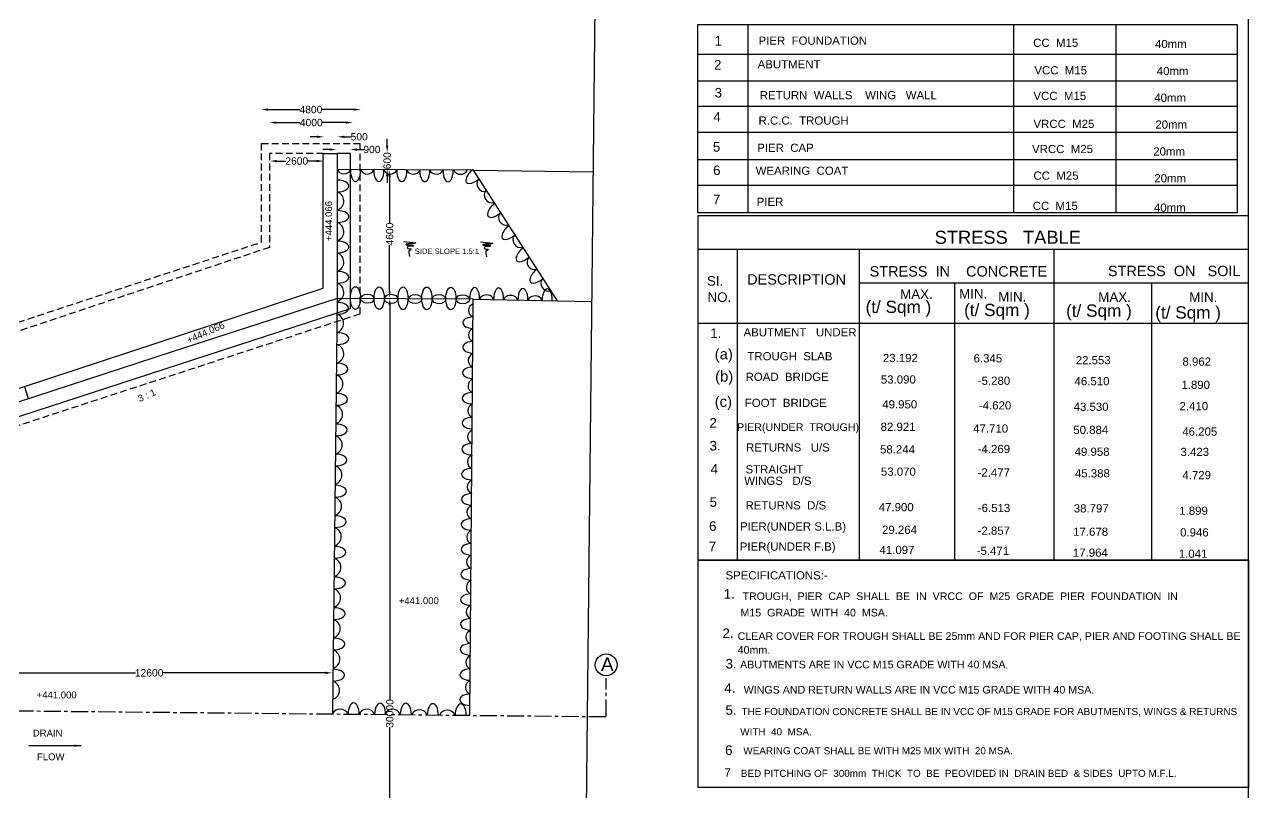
# Model space of a CAD drawing. Header units: millimetres. Extents: x 1761 to 117787, y 1869 to 85529.
# Drawn here: x 72883 to 117787, y 30401 to 58559 of the extents above; entities that cross this region are included whole.
import ezdxf

# ---------------------------------------------------------------- set-up
doc = ezdxf.new("R2010")
doc.units = ezdxf.units.MM
doc.header["$MEASUREMENT"] = 0
doc.linetypes.add('CENTER', pattern=[2, 1.25, -0.25, 0.25, -0.25])
doc.linetypes.add('DASHED', pattern=[0.75, 0.5, -0.25])
for name, color, linetype in [('DIM', 7, 'Continuous'), ('DWG', 7, 'Continuous'), ('TXT', 7, 'Continuous')]:
    doc.layers.add(name, color=color, linetype=linetype)
doc.styles.get("Standard").update_dxf_attribs({"font": 'arial.ttf'})
doc.dimstyles.new('Civil', dxfattribs={"dimtxt": 270, "dimasz": 250, "dimexe": 0.1, "dimexo": 0.0625, "dimgap": 0.09, "dimtad": 0, "dimdec": 0, "dimzin": 12, "dimdsep": 46, "dimtxsty": 'Standard', "dimcen": 0.1, "dimse1": 1, "dimse2": 1, "dimadec": 0, "dimazin": 2, "dimtfac": 1, "dimtdec": 0, "dimtofl": 0, "dimtmove": 0, "dimatfit": 3, "dimfxl": 1, "dimfrac": 1, "dimtolj": 1, "dimtzin": 0, "dimarcsym": 0})

# ---------------------------------------------------------------- blocks, each defined once
blk = doc.blocks.new('*D63')
at = {"layer": 'Defpoints', "color": 0, "transparency": 16777216}
for p in [(81563, 55537), (85221, 55537), (85221, 55439)]:
    blk.add_point(p, dxfattribs=at)
at = {"layer": 'DIM', "color": 0, "lineweight": -2, "transparency": 16777216}
for p, q in [((81813, 55439), (82984, 55439)), ((84971, 55439), (83800, 55439))]:
    blk.add_line(p, q, dxfattribs=at)
at = {"layer": 'DIM', "color": 0, "transparency": 16777216}
for points in [[(81813, 55481), (81813, 55397), (81563, 55439)], [(84971, 55481), (84971, 55397), (85221, 55439)]]:
    blk.add_solid(points, dxfattribs=at)
at = {"layer": 'DIM', "color": 0, "transparency": 16777216, "insert": (83392, 55439), "char_height": 270, "attachment_point": 5}
blk.add_mtext('\\A1;4800', dxfattribs=at)
blk = doc.blocks.new('*D64')
at = {"layer": 'Defpoints', "color": 0, "transparency": 16777216}
for p in [(81878, 55124), (84928, 55124), (84928, 54962)]:
    blk.add_point(p, dxfattribs=at)
at = {"layer": 'DIM', "color": 0, "lineweight": -2, "transparency": 16777216}
for p, q in [((82128, 54962), (82995, 54962)), ((84678, 54962), (83811, 54962))]:
    blk.add_line(p, q, dxfattribs=at)
at = {"layer": 'DIM', "color": 0, "transparency": 16777216}
for points in [[(82128, 55003), (82128, 54920), (81878, 54962)], [(84678, 55003), (84678, 54920), (84928, 54962)]]:
    blk.add_solid(points, dxfattribs=at)
at = {"layer": 'DIM', "color": 0, "transparency": 16777216, "insert": (83403, 54962), "char_height": 270, "attachment_point": 5}
blk.add_mtext('\\A1;4000', dxfattribs=at)
blk = doc.blocks.new('*D65')
at = {"layer": 'Defpoints', "color": 0, "transparency": 16777216}
for p in [(81889, 53617), (83854, 53617), (83854, 53552)]:
    blk.add_point(p, dxfattribs=at)
at = {"layer": 'DIM', "color": 0, "lineweight": -2, "transparency": 16777216}
for p, q in [((82139, 53552), (82466, 53552)), ((83604, 53552), (83276, 53552))]:
    blk.add_line(p, q, dxfattribs=at)
at = {"layer": 'DIM', "color": 0, "transparency": 16777216}
for points in [[(82139, 53594), (82139, 53510), (81889, 53552)], [(83604, 53594), (83604, 53510), (83854, 53552)]]:
    blk.add_solid(points, dxfattribs=at)
at = {"layer": 'DIM', "color": 0, "transparency": 16777216, "insert": (82871, 53552), "char_height": 270, "attachment_point": 5}
blk.add_mtext('\\A1;2600', dxfattribs=at)
blk = doc.blocks.new('*D66')
at = {"layer": 'Defpoints', "color": 0, "transparency": 16777216}
for p in [(83865, 54376), (84364, 54441), (84364, 54376)]:
    blk.add_point(p, dxfattribs=at)
at = {"layer": 'DIM', "color": 0, "lineweight": -2, "transparency": 16777216}
for p, q in [((83615, 54441), (83365, 54441)), ((84614, 54441), (84864, 54441))]:
    blk.add_line(p, q, dxfattribs=at)
at = {"layer": 'DIM', "color": 0, "transparency": 16777216}
for points in [[(83615, 54483), (83615, 54400), (83865, 54441)], [(84614, 54483), (84614, 54400), (84364, 54441)]]:
    blk.add_solid(points, dxfattribs=at)
at = {"layer": 'DIM', "color": 0, "transparency": 16777216, "insert": (85162, 54441), "char_height": 270, "attachment_point": 5}
blk.add_mtext('\\A1;500', dxfattribs=at)
blk = doc.blocks.new('*D67')
at = {"layer": 'Defpoints', "color": 0, "transparency": 16777216}
for p in [(86188, 53866), (86285, 53866), (86285, 53259)]:
    blk.add_point(p, dxfattribs=at)
at = {"layer": 'DIM', "color": 0, "lineweight": -2, "transparency": 16777216}
for p, q in [((86188, 54116), (86188, 54366)), ((86188, 53009), (86188, 52759))]:
    blk.add_line(p, q, dxfattribs=at)
at = {"layer": 'DIM', "color": 0, "transparency": 16777216}
for points in [[(86146, 54116), (86229, 54116), (86188, 53866)], [(86146, 53009), (86229, 53009), (86188, 53259)]]:
    blk.add_solid(points, dxfattribs=at)
at = {"layer": 'DIM', "color": 0, "transparency": 16777216, "insert": (86188, 53563), "char_height": 270, "attachment_point": 5, "rotation": 90}
blk.add_mtext('\\A1;600', dxfattribs=at)
blk = doc.blocks.new('*D68')
at = {"layer": 'Defpoints', "color": 0, "transparency": 16777216}
for p in [(84831, 53974), (84332, 53703), (84831, 53703)]:
    blk.add_point(p, dxfattribs=at)
at = {"layer": 'DIM', "color": 0, "lineweight": -2, "transparency": 16777216}
for p, q in [((84082, 53974), (83832, 53974)), ((85081, 53974), (85331, 53974))]:
    blk.add_line(p, q, dxfattribs=at)
at = {"layer": 'DIM', "color": 0, "transparency": 16777216}
for points in [[(84082, 54016), (84082, 53933), (84332, 53974)], [(85081, 54016), (85081, 53933), (84831, 53974)]]:
    blk.add_solid(points, dxfattribs=at)
at = {"layer": 'DIM', "color": 0, "transparency": 16777216, "insert": (85629, 53974), "char_height": 270, "attachment_point": 5}
blk.add_mtext('\\A1;900', dxfattribs=at)
blk = doc.blocks.new('*D69')
at = {"layer": 'Defpoints', "color": 0, "transparency": 16777216}
for p in [(86278, 53223), (86313, 53223), (86313, 48530)]:
    blk.add_point(p, dxfattribs=at)
at = {"layer": 'DIM', "color": 0, "lineweight": -2, "transparency": 16777216}
for p, q in [((86278, 52973), (86278, 51285)), ((86278, 48780), (86278, 50468))]:
    blk.add_line(p, q, dxfattribs=at)
at = {"layer": 'DIM', "color": 0, "transparency": 16777216}
for points in [[(86237, 52973), (86320, 52973), (86278, 53223)], [(86237, 48780), (86320, 48780), (86278, 48530)]]:
    blk.add_solid(points, dxfattribs=at)
at = {"layer": 'DIM', "color": 0, "transparency": 16777216, "insert": (86278, 50876), "char_height": 270, "attachment_point": 5, "rotation": 90}
blk.add_mtext('\\A1;4600', dxfattribs=at)
blk = doc.blocks.new('*D70')
at = {"layer": 'Defpoints', "color": 0, "transparency": 16777216}
for p in [(85994, 48512), (86284, 48512), (85994, 18087)]:
    blk.add_point(p, dxfattribs=at)
at = {"layer": 'DIM', "color": 0, "lineweight": -2, "transparency": 16777216}
for p, q in [((86284, 48262), (86284, 33807)), ((86284, 18337), (86284, 32792))]:
    blk.add_line(p, q, dxfattribs=at)
at = {"layer": 'DIM', "color": 0, "transparency": 16777216}
for points in [[(86242, 48262), (86325, 48262), (86284, 48512)], [(86242, 18337), (86325, 18337), (86284, 18087)]]:
    blk.add_solid(points, dxfattribs=at)
at = {"layer": 'DIM', "color": 0, "transparency": 16777216, "insert": (86284, 33299), "char_height": 270, "attachment_point": 5, "rotation": 90}
blk.add_mtext('\\A1;30000', dxfattribs=at)
blk = doc.blocks.new('*D90')
at = {"layer": 'Defpoints', "color": 0, "transparency": 16777216}
for p in [(70737, 34787), (84172, 34787), (84172, 34787)]:
    blk.add_point(p, dxfattribs=at)
at = {"layer": 'DIM', "color": 0, "lineweight": -2, "transparency": 16777216}
for p, q in [((70987, 34787), (76960, 34787)), ((83922, 34787), (77950, 34787))]:
    blk.add_line(p, q, dxfattribs=at)
at = {"layer": 'DIM', "color": 0, "transparency": 16777216}
for points in [[(70987, 34829), (70987, 34746), (70737, 34787)], [(83922, 34829), (83922, 34746), (84172, 34787)]]:
    blk.add_solid(points, dxfattribs=at)
at = {"layer": 'DIM', "color": 0, "transparency": 16777216, "insert": (77455, 34787), "char_height": 270, "attachment_point": 5}
blk.add_mtext('\\A1;12600', dxfattribs=at)

msp = doc.modelspace()

# ---------------------------------------------------------------- hatches: boundary and pattern name
at = {"layer": 'DWG'}
h = msp.add_hatch(dxfattribs=at)
h.set_pattern_fill('AR-CONC', color=256, scale=100, style=0)
h.set_pattern_definition([(50, (0, 0), (717.26, -62.752), [75, -825]), (355, (0, 0), (-138.7513, 752.192), [60, -660]), (100.4514, (59.8, -5.2), (578.5094, 689.4395), [63.74, -701.142]), (46.1842, (0, 200), (1067.241, -165.519), [112.5, -1237.5]), (96.6356, (88.9, 186.2), (934.663, 974.118), [95.61, -1051.713]), (351.1842, (0, 200), (934.662, 974.119), [90, -990]), (21, (100, 150), (596.907, -402.619), [75, -825]), (326, (100, 150), (243.3153, 725.15), [60, -660]), (71.4514, (149.74, 116.45), (840.2226, 322.5305), [63.74, -701.142]), (37.5, (0, 0), (12.15986, 332.89385), [0, -652, 0, -670, 0, -662.5]), (7.5, (0, 0), (263.0695, 394.4117), [0, -382, 0, -637, 0, -252.5]), (327.5, (-223, 0), (533.8224, -22.5549), [0, -250, 0, -780, 0, -1035]), (317.5, (-323, 0), (583.1862, 100.105), [0, -325, 0, -518, 0, -735])])
h.paths.add_polyline_path([(83515.5, 15552.3), (81554.7, 15552.3), (81554.7, 12784.8), (83473.9, 12770.8)])
h.paths.add_polyline_path([(84014, 15552.3), (83515.5, 15552.3), (83473.9, 12770.8), (83975, 12776.5)])
h.paths.add_polyline_path([(84537.2, 15552.3), (84014, 15552.3), (83975, 12776.5), (84493.5, 12776.5)])
h.paths.add_polyline_path([(84582.6, 18437.6), (78000.6, 20688.1), (77841, 20208.7), (84049.3, 18062.2), (84014, 15552.3), (84537.2, 15552.3)])
h.paths.add_polyline_path([(84049.3, 18062.2), (77841, 20208.7), (77687.3, 19747), (83548, 17728.5), (83515.5, 15552.3), (84014, 15552.3)])
h.paths.add_polyline_path([(83548, 17728.5), (77687.3, 19747), (77051.1, 17835.9), (81554.7, 16278.4), (81554.7, 15552.3), (83515.5, 15552.3)])
h.paths.add_polyline_path([(77687.3, 19747), (70525.5, 22213.7), (68907, 22227.7), (68875.4, 19727.8), (72163.4, 19526.3), (77051.1, 17835.9)])
h.paths.add_polyline_path([(70595.9, 22713.7), (68913.1, 22713.7), (68907, 22227.7), (70525.5, 22213.7), (77687.3, 19747), (77841, 20208.7)])
h.paths.add_polyline_path([(70600.1, 23218.4), (70595.9, 22713.7), (77841, 20208.7), (78000.6, 20688.1)])
h.paths.add_polyline_path([(70600.1, 23218.4), (68926.7, 23790.6), (68913.1, 22713.7), (70595.9, 22713.7)])
h.paths.add_polyline_path([(68926.7, 23790.6), (68926.7, 24097.1), (67175.4, 24089.9), (67164.5, 22713.7), (68913.1, 22713.7)])
h.paths.add_polyline_path([(68900.6, 21719.4), (67156.7, 21732.7), (67156, 21639.2), (67067.2, 21639.2), (67067.2, 19727.8), (68875.4, 19727.8)])
h.paths.add_polyline_path([(66939.2, 21639.2), (63017.5, 21639.2), (62996.6, 20132.5), (66916.8, 20132.5)])
h.paths.add_polyline_path([(66793.3, 24723.4, -0.5839069), (66489.9, 24894.6, -0.5918619), (66797.3, 25063.4), (66882.2, 32242.8, -0.3799214), (65875.9, 33433.4), (63679.9, 33445.3), (63546.8, 22730.5), (66454, 22713.7), (66769.5, 22713.7)])
h.paths.add_polyline_path([(63679.9, 33445.3), (63128.3, 33448.3), (63106.1, 30968.9), (63086.3, 26579), (63032.8, 22733.5), (63546.8, 22730.5)])
h.paths.add_polyline_path([(63086.3, 26579), (62597.6, 26581.8), (62534.5, 22736.4), (63032.8, 22733.5)])
h.paths.add_polyline_path([(82027.1, 12948.7), (83001.2, 12948.7), (83001.2, 13505.1), (82027.1, 13505.1)], flags=24)
h.paths.add_polyline_path([(68576.5, 22873.3), (68576.5, 23847.4), (68020.1, 23847.4), (68020.1, 22873.3)], flags=24)
h.paths.add_polyline_path([(67814.6, 23146.3), (67814.6, 23910.6), (67258.2, 23910.6), (67258.2, 23146.3)], flags=24)
h.paths.add_polyline_path([(68715.3, 20234.6), (68715.3, 21208.7), (68158.9, 21208.7), (68158.9, 20234.6)], flags=24)

# ---------------------------------------------------------------- linework, layer by layer
msp.add_lwpolyline([(117771.1, 1869.6), (1761.4, 1869.6), (1761.4, 85529.2), (117771.1, 85529.2)], close=True)
for points in [[(63026.9, 64040.4), (83392.7, 63914.1), (83834.1, 65167.7), (84675.4, 62784.4), (85144.4, 63955.4), (93861.4, 63803.9), (93425.1, 24149.3), (93355.9, 7360.1), (88169.8, 7429), (87852.6, 6368.2), (87019, 8813.8), (86591.5, 7450), (60425.4, 7570.7)], [(23242.9, 44294.8), (14235.6, 48834.4), (14235.6, 55716.7), (14788.9, 55676.5), (14788.9, 49114.6), (23246.3, 44816.1), (35272.7, 44816.1), (47199.8, 44683.9), (61534.6, 44563.4), (70685.4, 44563.4), (83843.8, 48892.5), (83843.8, 53834.1), (84357.6, 53834.1), (84357.6, 48509.4), (78303, 46560.4), (70772.4, 44103.3), (56881.2, 44103.3), (34122, 44312.1), (23242.9, 44294.8)], [(69097.3, 43025.7), (84843.3, 48145.6), (84843.3, 53825.1), (84357.6, 53834.1)], [(92441.7, 48422.7), (89355.8, 53221.9), (84357.6, 53237.2)], [(89355.8, 53221.9), (93744.2, 53152.1)], [(86794.1, 50600.2), (87238, 50557.6), (87174, 50523.5), (86964.9, 50514.9), (86909.4, 50510.7), (86879.5, 50510.7), (86875.2, 50497.9), (86879.5, 50485.1), (86947.8, 50485.1), (86994.7, 50485.1), (87028.9, 50485.1), (87092.9, 50476.6), (87139.8, 50472.3), (87148.4, 50433.9), (87118.5, 50429.7), (87063, 50429.7), (86999, 50429.7), (86956.3, 50425.4), (86922.2, 50395.6), (86935, 50357.2), (86990.5, 50335.9), (87028.9, 50335.9), (87067.3, 50331.6), (87045.9, 50280.4), (87007.5, 50271.9), (86981.9, 50259.1), (86981.9, 50216.5), (87011.8, 50054.4)], [(89615.2, 50587.4), (90059.1, 50544.8), (89995.1, 50510.7), (89785.9, 50502.2), (89730.4, 50497.9), (89700.6, 50497.9), (89696.3, 50485.1), (89700.6, 50472.3), (89768.9, 50472.3), (89815.8, 50472.3), (89849.9, 50472.3), (89914, 50463.8), (89960.9, 50459.5), (89969.5, 50421.1), (89939.6, 50416.9), (89884.1, 50416.9), (89820.1, 50416.9), (89777.4, 50412.6), (89743.3, 50382.8), (89756.1, 50344.4), (89811.5, 50323.1), (89849.9, 50323.1), (89888.4, 50318.8), (89867, 50267.6), (89828.6, 50259.1), (89803, 50246.3), (89803, 50203.7), (89832.9, 50041.6)], [(84357.6, 48509.4), (84188.5, 33281.8)], [(89223, 33231.8), (89348.6, 48483.4), (84357.6, 48509.4)], [(89348.6, 48483.4), (93691.9, 48398.1)], [(72886.9, 45287.7), (73018.3, 44836.1)]]:
    msp.add_lwpolyline(points, dxfattribs=at)
at = {"layer": 'DWG', "linetype": 'DASHED', "ltscale": 500}
for points in [[(62946.2, 44886.9), (62945.1, 47001.4), (66759.1, 47001.4), (66759.1, 47483.1), (69542.4, 47483.1), (69542.4, 47359.8), (72295.6, 47526.2), (81581.8, 50581.7), (81581.8, 54196.5), (85186.2, 54196.5), (85186.2, 47939.7), (69507.5, 42824.3), (69507.5, 42307.6), (67108.1, 42316.5)], [(83843.8, 53834.1), (81870.9, 53834.1), (81870.9, 50387.4), (72340.2, 47207.3), (68883.9, 47069), (67604.9, 47075.5), (67154.6, 47080.3)]]:
    msp.add_lwpolyline(points, dxfattribs=at)
at = {"layer": 'DWG', "linetype": 'CENTER', "ltscale": 500}
msp.add_lwpolyline([(3317.7, 35081.5), (3317.7, 33564.3), (18888.8, 33564.3), (41727.1, 33564.3), (72591.5, 33397.1), (94217.9, 33182.1), (94217.9, 34591.4)], dxfattribs=at)
at = {"layer": 'DWG'}
for centre, radius, start, end in [((84602.9, 53347.9), 269.1, 204.29617, 335.3534), ((85457.7, 53345.3), 269.1, 204.29617, 335.3534), ((86300.7, 53342.7), 269.1, 204.29617, 335.3534), ((87142.3, 53340.1), 269.1, 204.29617, 335.3534), ((87996.2, 53337.5), 269.1, 204.29617, 335.3534), ((88877.6, 53334.8), 269.1, 204.29617, 335.3534), ((89754.2, 52714.7), 276.1, 135.46711, 290.01438), ((84246.5, 52087.7), 350.4, 288.49065, 73.0714), ((90021.6, 52298.9), 276.1, 135.46711, 290.01438), ((90551, 51475.5), 276.1, 135.46711, 290.01438), ((84246.5, 50968.2), 350.4, 288.49065, 73.0714), ((91074.7, 50661), 276.1, 135.46711, 290.01438), ((84246.5, 49848.9), 350.4, 288.49065, 73.0714), ((91598.1, 49847), 276.1, 135.46711, 290.01438), ((84246.5, 48739.5), 350.4, 288.49065, 73.0714), ((92101.9, 49063.5), 276.1, 135.46711, 290.01438), ((89437, 48078.9), 260.7, 110.11644, 248.93985), ((84238.5, 47600.4), 350.4, 288.49065, 73.0714), ((89429.5, 47175.5), 260.7, 110.11644, 248.93985), ((84246.5, 46490.9), 350.4, 288.49065, 73.0714), ((89421.8, 46241.9), 260.7, 110.11644, 248.93985), ((84213.8, 45377.1), 350.4, 288.49065, 73.0714), ((89414.2, 45308.9), 260.7, 110.11644, 248.93985), ((84201.5, 44262.5), 350.4, 288.49065, 73.0714), ((89406.7, 44398.3), 260.7, 110.11644, 248.93985), ((89398.8, 43439.9), 260.7, 110.11644, 248.93985), ((84189, 43143.7), 350.4, 288.49065, 73.0714), ((89391.3, 42528.3), 260.7, 110.11644, 248.93985), ((84176.8, 42039.2), 350.4, 288.49065, 73.0714), ((89383.6, 41602), 260.7, 110.11644, 248.93985), ((84164.1, 40896.1), 350.4, 288.49065, 73.0714), ((89376.1, 40681), 260.7, 110.11644, 248.93985), ((84151.7, 39783.3), 350.4, 288.49065, 73.0714), ((89368.5, 39768.5), 260.7, 110.11644, 248.93985), ((89361, 38852.7), 260.7, 110.11644, 248.93985), ((84139.2, 38658.8), 350.4, 288.49065, 73.0714), ((89353.4, 37926.5), 260.7, 110.11644, 248.93985), ((84126.8, 37534.8), 350.4, 288.49065, 73.0714), ((89345.9, 37019.5), 260.7, 110.11644, 248.93985), ((84114.3, 36410.4), 350.4, 288.49065, 73.0714), ((89338.3, 36102.5), 260.7, 110.11644, 248.93985), ((84101.8, 35291.7), 350.4, 288.49065, 73.0714), ((89330.7, 35176.6), 260.7, 110.11644, 248.93985), ((84089.2, 34152), 350.4, 288.49065, 73.0714), ((89323.1, 34255), 260.7, 110.11644, 248.93985), ((84468.4, 33155), 307.2, 23.23031, 155.63084), ((85438.7, 33146.6), 307.2, 23.23031, 155.63084), ((86382.5, 33146.6), 307.2, 23.23031, 155.63084), ((87372.7, 33127.4), 307.2, 23.23031, 155.63084), ((88394.1, 33117.2), 307.2, 23.23031, 155.63084)]:
    msp.add_arc(centre, radius, start, end, dxfattribs=at)
for centre, major_axis, ratio, start_param, end_param in [((85028, 53198), (0, -395.2), 0.4697992, 4.6169365, 7.9465608), ((85882.8, 53195.4), (0, -395.2), 0.4697992, 4.6169365, 7.9465608), ((86725.8, 53192.8), (0, -395.2), 0.4697992, 4.6169365, 7.9465608), ((87567.4, 53190.2), (0, -395.2), 0.4697992, 4.6169365, 7.9465608), ((88421.3, 53187.6), (0, -395.2), 0.4697992, 4.6169365, 7.9465608), ((89429.1, 53056.2), (-331.9, -291), 0.4597236, 4.5797705, 7.8493298), ((84363.6, 52638.8), (417.1, 0), 0.5180719, 4.6980646, 7.868306), ((84363.6, 51519.4), (417.1, 0), 0.5180719, 4.6980646, 7.868306), ((90225.9, 51817), (-331.9, -291), 0.4597236, 4.5797705, 7.8493298), ((90749.6, 51002.5), (-331.9, -291), 0.4597236, 4.5797705, 7.8493298), ((84363.6, 50400.1), (417.1, 0), 0.5180719, 4.6980646, 7.868306), ((91273, 50188.5), (-331.9, -291), 0.4597236, 4.5797705, 7.8493298), ((84363.6, 49290.7), (417.1, 0), 0.5180719, 4.6980646, 7.868306), ((91776.7, 49405), (-331.9, -291), 0.4597236, 4.5797705, 7.8493298), ((89396.6, 48502.4), (0, 415.5), 0.4439832, 4.6555403, 7.8934032), ((89838.5, 48475.2), (-245.1, 1.3), 0.6840409, 3.1116461, 6.2710312), ((90276.9, 48485.1), (0, 415.5), 0.4439832, 4.6555403, 7.8934032), ((90718.7, 48458), (-245.1, 1.3), 0.6840409, 3.1116461, 6.2710312), ((91169.3, 48467.6), (0, 415.5), 0.4439832, 4.6555403, 7.8934032), ((91611.1, 48440.4), (-245.1, 1.3), 0.6840409, 3.1116461, 6.2710312), ((92059.9, 48450.1), (0, 415.5), 0.4439832, 4.6555403, 7.8934032), ((84355.6, 48151.6), (417.1, 0), 0.5180719, 4.6980646, 7.868306), ((89335.5, 47626.8), (-369.5, 0), 0.5652166, 4.691205, 7.8658558), ((84363.6, 47042.1), (417.1, 0), 0.5180719, 4.6980646, 7.868306), ((89328, 46723.4), (-369.5, 0), 0.5652166, 4.691205, 7.8658558), ((84331, 45928.3), (417.1, 0), 0.5180719, 4.6980646, 7.868306), ((89320.3, 45789.8), (-369.5, 0), 0.5652166, 4.691205, 7.8658558), ((84318.6, 44813.7), (417.1, 0), 0.5180719, 4.6980646, 7.868306), ((89312.7, 44856.8), (-369.5, 0), 0.5652166, 4.691205, 7.8658558), ((89305.2, 43946.2), (-369.5, 0), 0.5652166, 4.691205, 7.8658558), ((84306.2, 43694.9), (417.1, 0), 0.5180719, 4.6980646, 7.868306), ((89297.3, 42987.8), (-369.5, 0), 0.5652166, 4.691205, 7.8658558), ((84293.9, 42590.4), (417.1, 0), 0.5180719, 4.6980646, 7.868306), ((89289.8, 42076.2), (-369.5, 0), 0.5652166, 4.691205, 7.8658558), ((84281.2, 41447.3), (417.1, 0), 0.5180719, 4.6980646, 7.868306), ((89282.1, 41149.9), (-369.5, 0), 0.5652166, 4.691205, 7.8658558), ((84268.8, 40334.5), (417.1, 0), 0.5180719, 4.6980646, 7.868306), ((89274.5, 40228.9), (-369.5, 0), 0.5652166, 4.691205, 7.8658558), ((89267, 39316.4), (-369.5, 0), 0.5652166, 4.691205, 7.8658558), ((84256.4, 39210), (417.1, 0), 0.5180719, 4.6980646, 7.868306), ((84243.9, 38086), (417.1, 0), 0.5180719, 4.6980646, 7.868306), ((89259.5, 38400.6), (-369.5, 0), 0.5652166, 4.691205, 7.8658558), ((89251.9, 37474.5), (-369.5, 0), 0.5652166, 4.691205, 7.8658558), ((84231.4, 36961.6), (417.1, 0), 0.5180719, 4.6980646, 7.868306), ((89244.4, 36567.4), (-369.5, 0), 0.5652166, 4.691205, 7.8658558), ((84219, 35842.9), (417.1, 0), 0.5180719, 4.6980646, 7.868306), ((89236.8, 35650.4), (-369.5, 0), 0.5652166, 4.691205, 7.8658558), ((84206.3, 34703.1), (417.1, 0), 0.5180719, 4.6980646, 7.868306), ((89229.2, 34724.6), (-369.5, 0), 0.5652166, 4.691205, 7.8658558), ((84959.7, 33256.2), (0, 429), 0.4774775, 4.7494129, 7.8074667), ((89221.6, 33803), (-369.5, 0), 0.5652166, 4.691205, 7.8658558), ((85930, 33247.8), (0, 429), 0.4774775, 4.7494129, 7.8074667), ((86873.9, 33247.8), (0, 429), 0.4774775, 4.7494129, 7.8074667), ((87864, 33228.6), (0, 429), 0.4774775, 4.7494129, 7.8074667), ((88885.5, 33218.4), (0, 429), 0.4774775, 4.7494129, 7.8074667)]:
    msp.add_ellipse(centre, major_axis=major_axis, ratio=ratio, start_param=start_param, end_param=end_param, dxfattribs=at)
for centre, major_axis, ratio in [((85023, 48530.8), (0, 415.5), 0.4439832), ((85464.8, 48503.6), (-245.1, 1.3), 0.6840409), ((85892.9, 48526.3), (0, 415.5), 0.4439832), ((86334.7, 48499.1), (-245.1, 1.3), 0.6840409), ((86769.6, 48521.7), (0, 415.5), 0.4439832), ((87211.4, 48494.5), (-245.1, 1.3), 0.6840409), ((87644.9, 48517.1), (0, 415.5), 0.4439832), ((88086.8, 48489.9), (-245.1, 1.3), 0.6840409), ((88525.1, 48512.5), (0, 415.5), 0.4439832), ((88966.9, 48485.3), (-245.1, 1.3), 0.6840409)]:
    msp.add_ellipse(centre, major_axis=major_axis, ratio=ratio, dxfattribs=at)
at = {"layer": 'TXT'}
for p, q in [((99421.5, 58550.5), (99421.5, 51654.6)), ((109170.3, 58554.8), (109170.3, 51654.5)), ((112921.9, 58549.3), (112921.9, 51655.5)), ((97599.8, 57475.7), (117368.2, 57475.7)), ((97582, 56498.2), (117367.9, 56498.2)), ((97589.3, 55564.2), (117369.8, 55564.2)), ((97587.9, 54606.1), (117368, 54606.1)), ((97585.3, 53611.8), (117371, 53611.8)), ((97588.6, 52664), (117361.3, 52664)), ((97609.8, 50326.7), (117771.1, 50326.7)), ((99027.3, 50327.2), (99027.3, 38928.4)), ((103499, 50321.1), (103499, 38918.1)), ((110650.1, 50318.1), (110650.1, 38922.6)), ((103502.1, 49082.4), (117771.1, 49082.4)), ((107003.6, 49070.4), (107003.6, 38915.5)), ((114226.5, 49079.3), (114226.5, 38919.2)), ((97608.4, 47603.5), (117771.1, 47603.5))]:
    msp.add_line(p, q, dxfattribs=at)
for points in [[(97583.9, 58553.7), (117371.7, 58553.7), (117371.7, 51654.8), (97583.9, 51654.8)], [(97602.6, 38916.9), (117787.2, 38916.9), (117787.2, 30580.2), (97602.6, 30580.2)]]:
    msp.add_lwpolyline(points, close=True, dxfattribs=at)
msp.add_lwpolyline([(117771.1, 38916.9), (97602.6, 38916.9), (97602.6, 51561), (117771.1, 51561)], dxfattribs=at)
msp.add_circle((94221.3, 35082.6), 400.1, dxfattribs=at)

# ---------------------------------------------------------------- texts
for s, height, p in [('1', 350, (98196.2, 57785.2)), ('PIER  FOUNDATION', 300, (99813.4, 57816.4)), ('CC  M15', 300, (109886.5, 57738.2)), ('40mm', 300, (114355.9, 57693.9)), ('2', 350, (98177.6, 56906.7)), ('ABUTMENT', 300, (99780.1, 56950.6)), ('VCC  M15', 300, (109931.6, 56730.8)), ('40mm', 300, (114420.4, 56703.6)), ('3', 350, (98200.8, 55882.7)), ('RETURN  WALLS    WING   WALL', 300, (99857.8, 55818.3)), ('VCC  M15', 300, (109897.4, 55790.9)), ('40mm', 300, (114329.7, 55723.2)), ('4', 350, (98155.8, 54996.5)), ('R.C.C.  TROUGH', 300, (99812.2, 54887.7)), ('VRCC  M25', 300, (109897.4, 54765.7)), ('20mm', 300, (114369.3, 54740.7)), ('5', 350, (98137.7, 53898.8)), ('PIER  CAP', 300, (99764.3, 53888.9)), ('VRCC  M25', 300, (109846.1, 53842.9)), ('20mm', 300, (114292.8, 53754.2)), ('6', 350, (98145.4, 53038.8)), ('WEARING  COAT', 300, (99706.3, 53048.8)), ('CC  M25', 300, (109897.4, 52868.9)), ('20mm', 300, (114331.3, 52771.7)), ('7', 350, (98135.9, 51965.4)), ('PIER', 300, (99745, 51909.4)), ('CC  M15', 300, (109869.9, 51758.7)), ('40mm', 300, (114318.5, 51694.9)), ('STRESS   TABLE', 480, (106272.1, 50517.1)), ('SIDE SLOPE 1.5:1', 200, (87200.2, 50145)), ('DESCRIPTION', 380, (99394, 49023.1)), ('STRESS  IN    CONCRETE', 380, (103886.1, 49318.3)), ('STRESS  ON   SOIL', 380, (112627.5, 49333.1)), ('SI.', 350, (97917.9, 48983.3)), ('NO.', 350, (97941.4, 48388)), ('MAX.', 350, (105007.2, 48496.6)), ('MIN.', 350, (107170.3, 48510.1)), ('MIN.', 350, (108603.4, 48402.1)), ('MAX.', 350, (112275.4, 48389.3)), ('MIN.', 350, (115613, 48383.3)), ('(t/ Sqm )', 450, (103738.5, 47982.4)), ('(t/ Sqm )', 450, (107354.1, 47868.5)), ('(t/ Sqm )', 450, (111094.7, 47842.8)), ('(t/ Sqm )', 450, (114365.9, 47777.4)), ('1.', 350, (98039.4, 47066.7)), ('ABUTMENT   UNDER', 300, (99262.7, 47123.5)), ('(a)', 390, (98204.5, 46280.5)), ('TROUGH  SLAB', 300, (99403.4, 46246.9)), ('23.192', 300, (104373.7, 46181.3)), ('6.345', 300, (107699.9, 46169.9)), ('22.553', 300, (111449, 46101.6)), ('8.962', 300, (115363.9, 46050.1)), ('(b)', 390, (98218.5, 45466.4)), ('ROAD  BRIDGE', 300, (99337.1, 45490.7)), ('53.090', 300, (104298.7, 45394.8)), ('-5.280', 300, (107855.2, 45348.7)), ('46.510', 300, (111404.3, 45331.7)), ('1.890', 300, (115325, 45198.6)), ('(c)', 390, (98204.5, 44539.9)), ('FOOT  BRIDGE', 300, (99308.8, 44536)), ('49.950', 300, (104350.6, 44483.4)), ('-4.620', 300, (107896, 44444.1)), ('43.530', 300, (111370.8, 44394.4)), ('2.410', 300, (115257.1, 44418.3)), ('2', 350, (98010.8, 43779.1)), ('PIER(UNDER  TROUGH)', 280, (99024.9, 43656.9)), ('82.921', 300, (104290.4, 43658.6)), ('47.710', 300, (107686, 43595.9)), ('50.884', 300, (111359.6, 43546.4)), ('46.205', 300, (115359, 43485.4)), ('3.', 350, (98014.5, 42940.9)), ('RETURNS   U/S', 300, (99352.9, 42902.4)), ('58.244', 300, (104269.1, 42831.7)), ('-4.269', 300, (107852.9, 42846.2)), ('49.958', 300, (111406.7, 42746.7)), ('3.423', 300, (115291.1, 42739.1)), ('4', 350, (98055.1, 42089.4)), ('STRAIGHT', 300, (99334.3, 42099.7)), ('53.070', 300, (104301, 42015.3)), ('-2.477', 300, (107847.2, 41985.6)), ('45.388', 300, (111419, 41953.6)), ('WINGS   D/S', 300, (99287.6, 41679.6)), ('4.729', 300, (115361.5, 41888.3)), ('5', 350, (98017.1, 40876.4)), ('RETURNS  D/S', 300, (99336.1, 40779.6)), ('47.900', 300, (104221.4, 40714)), ('-6.513', 300, (107855.8, 40682.7)), ('38.797', 300, (111376, 40668.7)), ('1.899', 300, (115246, 40582.1)), ('6', 350, (97998.2, 39995.1)), ('PIER(UNDER S.L.B)', 300, (99133.2, 40005.4)), ('29.264', 300, (104342.9, 39882.7)), ('-2.857', 300, (107847.9, 39850.8)), ('17.678', 300, (111354.3, 39812)), ('0.946', 300, (115277.2, 39787.8)), ('7', 350, (97986.2, 39244.9)), ('PIER(UNDER F.B)', 300, (99124, 39268)), ('41.097', 300, (104249.4, 39144.9)), ('-5.471', 300, (107816.1, 39114.1)), ('17.964', 300, (111344.6, 39045.2)), ('1.041', 300, (115228.1, 39005.1)), ('SPECIFICATIONS:-', 300, (98600.3, 38213.2)), ('1.', 350, (98533.8, 37511.6)), ('TROUGH,  PIER  CAP  SHALL  BE  IN  VRCC  OF  M25  GRADE  PIER  FOUNDATION  IN', 280, (99222.3, 37458.2)), ('+441.000', 250, (86615.2, 37307.5)), ('M15  GRADE  WITH  40  MSA.', 280, (99147, 36856.2)), ('2.', 350, (98488, 36068.1)), ('CLEAR COVER FOR TROUGH SHALL BE 25mm AND FOR PIER CAP, PIER AND FOOTING SHALL BE', 280, (99045.2, 35995.5)), ('40mm.', 280, (99045.7, 35489.7)), ('A', 500, (94030.2, 34851.7)), ('3.', 350, (98601.8, 34947.7)), ('ABUTMENTS ARE IN VCC M15 GRADE WITH 40 MSA.', 280, (99135.5, 34952.9)), ('4.', 350, (98555.8, 34052.3)), ('WINGS AND RETURN WALLS ARE IN VCC M15 GRADE WITH 40 MSA.', 280, (99265.8, 34028.3)), ('+441.000', 250, (73330.4, 33854.2)), ('5.', 350, (98599.4, 33252.6)), ('THE FOUNDATION CONCRETE SHALL BE IN VCC OF M15 GRADE FOR ABUTMENTS, WINGS & RETURNS', 260, (99188.9, 33239.1)), ('DRAIN', 250, (73189.1, 32454.5)), ('WITH  40  MSA.', 260, (99141.4, 32498.2)), ('6', 350, (98587.8, 31777)), ('WEARING COAT SHALL BE WITH M25 MIX WITH  20 MSA.', 260, (99254.6, 31803.4)), ('FLOW', 250, (73342.1, 31584.1)), ('7', 300, (98560.7, 30987.3)), ('BED PITCHING OF  300mm  THICK  TO  BE  PEOVIDED IN  DRAIN BED  & SIDES  UPTO M.F.L. ', 260, (99162.9, 30972.8))]:
    msp.add_text(s, height=height, dxfattribs=at).set_placement(p)
for s, rotation, p in [('+444.066', 90, (84165.9, 50620.3)), ('+444.066', 23.43976, (78907, 46860.8)), ('3 : 1', 23.43976, (77108.8, 44714.1))]:
    msp.add_text(s, height=250, rotation=rotation, dxfattribs=at).set_placement(p)

# ---------------------------------------------------------------- dimensions: what is measured, and where the dimension line sits
at = {"layer": 'DIM'}
for p1, p2, distance, text, picture, middle in [((81563.1, 55536.6), (85221.5, 55536.6), -97.6, '4800', '*D63', (83392.3, 55439)), ((81877.9, 55124.5), (84928.4, 55124.5), -162.7, '4000', '*D64', (83403.1, 54961.8)), ((83864.5, 54376.1), (84363.9, 54376.1), 65.1, '500', '*D66', (85161.8, 54441.2)), ((86285.3, 53259), (86285.3, 53866.4), 97.7, '600', '*D67', (86187.6, 53562.7)), ((84331.9, 53703.1), (84831.2, 53703.1), 271.1, '900', '*D68', (85629.1, 53974.2)), ((81888.7, 53616.9), (83853.6, 53616.9), -65.1, '2600', '*D65', (82871.2, 53551.8)), ((86313.3, 48530), (86313.3, 53222.7), 34.8, '4600', '*D69', (86278.5, 50876.4)), ((85994.3, 18086.9), (85994.3, 48511.8), -289.5, '30000', '*D70', (86283.8, 33299.4)), ((70737.1, 34787.3), (84172.5, 34787.3), 0, '12600', '*D90', (77454.8, 34787.3))]:
    dim = msp.add_aligned_dim(p1=p1, p2=p2, distance=distance, text=text, dimstyle='Civil', dxfattribs=at)
    dim.commit()
    dim.dimension.update_dxf_attribs({"geometry": picture, "text_midpoint": middle})

# ---------------------------------------------------------------- leaders
at = {"layer": 'TXT'}
msp.add_leader([(74958.2, 32116.2), (73039.2, 32116.2)], dimstyle='Civil', override={"dimgap": 0.09, "dimtad": 0}, dxfattribs=at)

doc.saveas('drawing.dxf')
